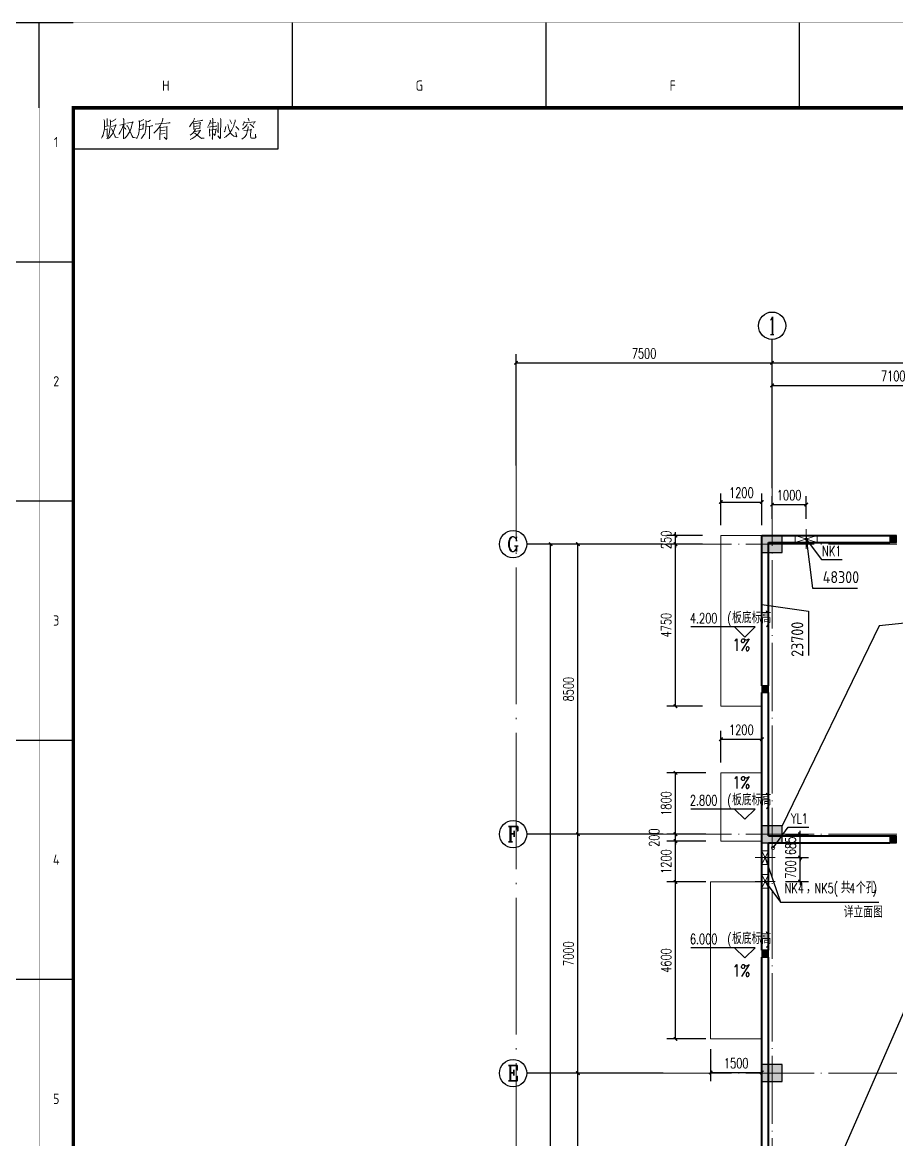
# Model space of a CAD drawing. Extents: x 238398 to 585159, y -66832 to 191741.
# Drawn here: x 423842 to 449458, y 73646 to 106385 of the extents above; entities that cross this region are included whole.
import ezdxf
from ezdxf.enums import TextEntityAlignment as Align

# ---------------------------------------------------------------- set-up
doc = ezdxf.new("R2010")
doc.units = 0
doc.header["$LTSCALE"] = 1000
doc.header["$MEASUREMENT"] = 0
doc.linetypes.add('DOTE', pattern=[2.42, 2, -0.2, 0.02, -0.2])
for name, color, linetype in [('AXIS', 3, 'Continuous'), ('AXIS_TEXT', 7, 'Continuous'), ('DIM_ELEV', 3, 'Continuous'), ('DIM_LEAD', 3, 'Continuous'), ('DIM_SYMB', 3, 'Continuous'), ('GZZ', 9, 'Continuous'), ('PUB_DIM', 76, 'Continuous')]:
    doc.layers.add(name, color=color, linetype=linetype)
for name, color, linetype, lineweight in [('COLUMN', 9, 'Continuous', 30), ('DOTE', 18, 'DOTE', 13), ('PUB_HATCH', 252, 'Continuous', 5), ('PUB_TEXT', 7, 'Continuous', 20), ('WALL', 4, 'Continuous', 40), ('建筑看线', 163, 'Continuous', 18), ('暖通', 5, 'Continuous', 18), ('水', 33, 'Continuous', 18)]:
    doc.layers.add(name, color=color, linetype=linetype, lineweight=lineweight)
doc.styles.add('_TCH_AXIS', font='complex.shx', dxfattribs={"bigfont": 'gbcbig.shx'})
doc.styles.add('_TCH_DIM', font='SIMPLEX', dxfattribs={"bigfont": 'GBCBIG'})
doc.styles.add('_TCH_DIM_T3', font='SIMPLEX', dxfattribs={"width": 0.705882, "bigfont": 'GBCBIG'})
doc.styles.add('COMPLEX', font='geditxt.shx')
doc.styles.add('HZTXT', font='geditxt.shx', dxfattribs={"width": 0.8, "bigfont": 'hztxt1.shx'})
doc.styles.get("Standard").update_dxf_attribs({"font": 'gbenor.shx', "bigfont": 'gbcbig.shx'})
doc.styles.add('TK', font='GEDITXT.SHX', dxfattribs={"width": 0.85, "height": 3.5, "bigfont": 'hztxt1.shx'})
doc.dimstyles.new('_TCH_ARCH&&100', dxfattribs={"dimtxt": 297.5, "dimasz": 100, "dimexe": 250, "dimexo": 300, "dimgap": 126.25, "dimtad": 1, "dimdec": 0, "dimzin": 0, "dimdsep": 46, "dimtxsty": '_TCH_DIM_T3', "dimblk": 'ARCHTICK', "dimcen": 0.09, "dimazin": 2, "dimtfac": 1, "dimtdec": 0, "dimtix": 1, "dimtmove": 2, "dimatfit": 3, "dimfxl": 1, "dimtolj": 1, "dimtzin": 0, "dimarcsym": 0})
doc.dimstyles.get("Standard").update_dxf_attribs({"dimscale": 100, "dimtxt": 3.5, "dimasz": 1, "dimexe": 2.5, "dimexo": 3, "dimgap": 1.5, "dimtad": 1, "dimdec": 0, "dimzin": 0, "dimdsep": 46, "dimtxsty": 'Standard', "dimblk": 'ARCHTICK', "dimcen": 0.09, "dimadec": 0, "dimazin": 0, "dimtfac": 1, "dimtdec": 0, "dimtix": 1, "dimtmove": 2, "dimatfit": 3, "dimfxl": 1, "dimtolj": 1, "dimtzin": 0, "dimarcsym": 0})

# ---------------------------------------------------------------- blocks, each defined once
blk = doc.blocks.new('GEDI_WK_A1_V')
at = {"color": 3}
for p, q in [((0, 841), (10, 841)), ((0, 816), (0, 841)), ((74.25, 816), (74.25, 841)), ((148.5, 816), (148.5, 841)), ((222.75, 816), (222.75, 841)), ((584, 841), (594, 841)), ((70, 804), (70, 816)), ((10, 804), (70, 804)), ((0, 770.92), (10, 770.92)), ((584, 770.92), (594, 770.92)), ((0, 700.83), (10, 700.83)), ((584, 700.83), (594, 700.83)), ((0, 630.75), (10, 630.75)), ((584, 630.75), (594, 630.75)), ((0, 560.67), (10, 560.67)), ((584, 560.67), (594, 560.67))]:
    blk.add_line(p, q, dxfattribs=at)
for points, const_width in [([(0, 841), (0, 0), (594, 0), (594, 841)], 0.1), ([(10, 816), (10, 10), (584, 10), (584, 816)], 1)]:
    blk.add_lwpolyline(points, close=True, dxfattribs=dict(at, const_width=const_width))
for s, p in [('H', (37.12, 821)), ('G', (111.38, 821)), ('F', (185.62, 821))]:
    blk.add_text(s, height=3, dxfattribs=at).set_placement(p, align=Align.CENTER)
for s, p in [('1', (5, 805.96)), ('2', (5, 735.88)), ('3', (5, 665.79)), ('4', (5, 595.71)), ('5', (5, 525.62))]:
    blk.add_text(s, height=3, dxfattribs=at).set_placement(p, align=Align.MIDDLE)
blk = doc.blocks.new('GEDI_Copyright_2012')
at = {"color": 7, "lineweight": 0}
for points in [[(9.88, -3.13), (9.96, -3.43), (9.96, -5.33)], [(12.43, -3.23), (12.34, -3.38), (11.53, -3.88), (10.98, -4.13)], [(14.64, -3.13), (14.81, -3.38), (14.76, -3.33), (14.72, -9.13), (14.68, -8.72), (14.72, -8.13)], [(26.28, -2.98), (26.28, -3.23), (26.02, -4.08), (25.76, -4.68), (25.51, -5.08), (25.04, -5.83), (24.36, -6.63), (23.9, -7.13), (23.6, -7.38)], [(35.45, -3.03), (35.49, -3.23), (34.98, -4.18), (34.52, -4.83), (34.26, -5.23), (34.05, -5.53)], [(40.8, -3.03), (40.84, -3.28), (40.8, -9.23), (40.72, -8.88), (40.8, -8.53)], [(43.1, -3.13), (43.18, -3.43), (43.14, -8.23), (43.14, -8.53), (43.1, -8.78), (43.05, -8.88), (42.97, -8.98), (42.37, -8.23), (43.05, -8.88)], [(51.21, -3.03), (51.47, -3.58), (51.55, -3.93)], [(8.99, -3.43), (9.11, -3.83), (9.11, -5.03), (9.11, -5.93), (9.03, -6.73), (8.9, -7.33), (8.73, -8.03), (8.48, -8.53), (8.22, -8.93)], [(9.11, -6.38), (10.01, -6.28), (9.92, -6.13), (9.92, -8.38), (9.88, -8.08), (9.88, -7.68)], [(9.16, -5.48), (10.39, -5.28)], [(10.81, -3.53), (10.9, -4.03), (10.9, -4.68), (10.81, -5.53), (10.73, -6.33), (10.6, -7.03), (10.47, -7.68), (10.3, -8.23), (10.09, -8.72), (9.84, -9.08)], [(11.2, -5.43), (12.56, -5.08), (12.47, -4.93), (12.26, -5.58), (12, -6.38), (11.75, -6.98), (11.45, -7.63), (11.03, -8.23), (10.6, -8.68), (10.26, -9.03)], [(11.15, -6.08), (12.34, -8.63), (13.15, -8.68), (12.38, -8.58), (12.17, -8.28)], [(14.72, -4.88), (14.42, -5.73), (14.08, -6.43), (13.74, -7.13), (13.45, -7.63), (13.36, -7.78)], [(13.62, -5.08), (15.4, -4.68)], [(14.72, -5.63), (15.27, -6.03), (15.4, -6.33)], [(15.7, -4.48), (17.52, -4.18), (17.44, -4.03), (17.27, -4.68), (17.1, -5.43), (16.93, -5.93), (16.76, -6.43), (16.55, -6.93), (16.21, -7.48), (15.91, -7.98), (15.61, -8.43), (15.32, -8.72), (15.02, -8.98)], [(15.61, -5.23), (15.87, -5.28), (17.44, -8.72), (18.2, -8.83), (17.44, -8.63), (17.14, -8.08)], [(20.67, -3.38), (20.5, -3.48), (19.35, -4.13), (19.27, -3.73), (19.4, -4.13), (19.4, -5.43), (19.35, -6.23), (19.31, -6.78), (19.22, -7.33), (19.1, -7.83), (18.93, -8.33), (18.72, -8.68), (18.54, -8.98)], [(19.48, -6.38), (19.56, -6.33), (20.54, -6.18), (20.41, -6.23), (20.54, -4.68), (20.63, -4.88), (19.44, -5.13)], [(22.67, -3.58), (21.99, -3.98), (21.35, -4.13), (21.26, -3.73), (21.35, -4.33), (21.31, -4.93), (21.26, -5.58), (21.22, -6.13), (21.13, -6.63), (21.05, -7.18), (20.92, -7.58), (20.71, -7.88), (20.5, -8.23), (20.28, -8.53), (20.07, -8.78), (19.86, -8.98)], [(21.31, -5.53), (23.22, -5.23), (23.09, -5.18), (22.88, -5.28)], [(22.28, -5.43), (22.28, -9.13), (22.24, -8.88), (22.28, -8.48)], [(23.98, -4.83), (28.4, -4.43), (28.14, -4.33)], [(25.34, -5.53), (25.43, -5.73), (25.38, -9.03), (25.38, -9.33), (25.34, -9.03), (25.38, -8.68)], [(25.43, -5.73), (27.38, -5.53), (27.38, -5.43), (27.47, -5.53), (27.38, -5.58), (27.38, -9.08), (27.34, -9.28), (26.66, -8.63), (27.34, -9.18)], [(28.14, -4.33), (27.8, -4.48)], [(35.71, -6.38), (35.71, -6.53), (34.98, -7.43), (34.56, -7.78), (34.26, -8.03)], [(35.62, -6.88), (35.75, -6.98), (37.28, -6.68), (37.23, -6.53), (36.77, -7.33), (36.47, -7.68), (36.17, -7.98), (35.71, -8.38), (35.28, -8.72), (34.81, -8.98), (34.26, -9.23)], [(35.11, -4.08), (36.34, -3.93), (37.87, -3.68), (37.75, -3.63), (37.49, -3.73)], [(35.24, -4.43), (35.28, -4.73), (35.32, -5.58), (35.32, -6.38), (35.28, -6.23), (37.19, -5.93), (37.07, -5.93), (37.15, -4.23), (37.28, -4.38), (35.28, -4.68)], [(36.64, -5.28), (35.36, -5.48)], [(39.27, -5.63), (42.08, -5.33), (42.03, -5.33), (41.87, -5.28), (41.65, -5.38)], [(40.12, -3.58), (40.16, -3.88), (39.83, -4.93), (39.66, -5.23)], [(39.87, -6.13), (39.95, -6.68), (39.95, -6.78), (40, -8.28), (39.95, -7.98), (40, -7.73)], [(40, -6.58), (41.95, -6.28), (41.82, -6.13), (41.74, -6.53), (41.69, -7.18), (41.61, -7.63), (41.57, -7.93), (41.44, -8.08), (41.06, -7.58), (41.48, -8.03)], [(40.12, -4.48), (41.74, -4.33)], [(42.33, -4.33), (42.42, -4.58), (42.42, -7.33), (42.33, -6.83), (42.37, -6.53)], [(47.43, -3.48), (47.39, -4.03), (47.17, -4.73), (47, -5.28), (46.71, -5.88), (46.45, -6.48), (46.2, -6.88), (45.86, -7.38), (45.47, -7.78), (45.09, -8.13), (44.67, -8.48), (44.24, -8.72)], [(44.67, -5.43), (44.63, -5.93), (44.5, -6.48), (44.37, -6.83), (44.24, -7.03)], [(45.26, -4.88), (45.43, -5.63), (45.56, -6.18), (45.77, -6.68), (45.99, -7.23), (46.24, -7.63), (46.58, -7.93), (47.05, -8.28), (47.51, -8.43), (47.81, -8.48), (47.94, -8.48), (47.73, -7.78), (47.64, -7.13), (47.81, -8.48)], [(45.82, -3.53), (46.07, -3.93), (46.24, -4.28), (46.32, -4.48), (46.32, -4.63)], [(47.64, -5.43), (48.07, -5.93), (48.36, -6.28), (48.49, -6.58)], [(51.21, -5.48), (51.21, -5.83), (51.08, -6.58), (50.95, -7.03), (50.83, -7.43), (50.7, -7.78), (50.53, -8.13), (50.32, -8.43), (50.06, -8.68), (49.77, -8.93), (49.43, -9.18)], [(50.91, -4.68), (50.83, -4.98), (50.44, -5.43), (50.06, -5.83), (49.81, -6.03), (49.55, -6.23)], [(50.06, -3.98), (50.02, -4.33), (49.94, -4.58), (49.85, -4.83), (49.77, -4.98), (49.68, -5.03), (50.02, -4.43), (53.29, -4.13), (53.16, -4.03), (52.78, -4.83)], [(49.98, -6.68), (52.19, -6.43), (52.06, -6.28), (52.02, -6.58), (51.93, -8.18), (51.97, -8.63), (52.06, -8.78), (52.19, -8.88), (52.4, -8.88), (52.61, -8.88), (53.21, -8.88), (53.42, -8.78), (53.46, -8.72), (53.42, -7.68), (53.42, -8.78)], [(51.76, -4.78), (52.27, -5.13), (52.65, -5.43), (52.83, -5.68), (52.91, -5.88)], [(26.96, -6.58), (25.47, -6.73)], [(25.47, -7.68), (26.96, -7.53)], [(35.54, -7.38), (35.62, -7.43), (37.57, -8.98), (38.3, -8.93), (37.57, -8.93), (37.32, -8.78)]]:
    blk.add_lwpolyline(points, dxfattribs=at)
blk = doc.blocks.new('CEEC_TK_A1_V')
for name, p in [('GEDI_WK_A1_V', (0, 0)), ('GEDI_Copyright_2012', (10, 816))]:
    blk.add_blockref(name, p)
at = {"style": 'TK', "width": 0.85}
for tag, height, p in [('PROJECTNAME', 4.75, (529, 44)), ('PHASE', 4, (571, 44)), ('DRAWINGNAME', 4.75, (539, 31))]:
    blk.add_attdef(tag, text='', height=height, dxfattribs=at).set_placement(p, align=Align.MIDDLE_CENTER)
for tag, p, height in [('APPROVE', (416, 32.75), 3.5), ('DESIGN', (461, 32.75), 3.5), ('REVIEW1', (416, 25.75), 3.5), ('DRAW', (461, 25.75), 3.5), ('REVIEW2', (416, 18.75), 3.5), ('PROPORTION', (461, 18.75), 3.5), ('DRAWINGNUMBER', (511, 18.5), 4), ('CHECK', (416, 11.75), 3.5), ('DATE', (461, 11.75), 3.5), ('VERSION', (577, 11.75), 3.5)]:
    blk.add_attdef(tag, p, '', height=height, dxfattribs=at)
blk = doc.blocks.new('_AXISO')
blk.add_circle((0, 0), 0.5)
at = {"layer": 'AXIS_TEXT', "style": 'COMPLEX', "width": 1.041667}
blk.add_attdef('A', text='', height=0.56, dxfattribs=at).set_placement((-0.25, -0.28), (0.25, -0.28), align=Align.FIT)
blk = doc.blocks.new('_ArchTick')
at = {"color": 0, "linetype": 'ByBlock', "const_width": 0.4}
blk.add_lwpolyline([(-0.5, -0.5), (0.5, 0.5)], dxfattribs=at)
blk = doc.blocks.new('*D550')
at = {"layer": 'AXIS', "color": 0, "lineweight": -2, "transparency": 16777216}
for p, q in [((442320, 91096), (439070, 91096)), ((439320, 47596), (439320, 91096)), ((442320, 47596), (439070, 47596))]:
    blk.add_line(p, q, dxfattribs=at)
at = {"layer": 'Defpoints', "color": 0, "transparency": 16777216}
for p in [(439320, 91096), (442620, 91096), (442620, 47596)]:
    blk.add_point(p, dxfattribs=at)
at = {"layer": 'AXIS', "color": 0, "lineweight": -2, "transparency": 16777216, "xscale": 100, "yscale": 100, "zscale": 100}
for p, rotation in [((439320, 91096), 90), ((439320, 47596), 270)]:
    blk.add_blockref('_ArchTick', p, dxfattribs=dict(at, rotation=rotation))
at = {"layer": 'AXIS', "color": 0, "transparency": 16777216, "insert": (439045, 69346), "char_height": 297.5, "attachment_point": 5, "rotation": 90, "style": '_TCH_DIM_T3'}
blk.add_mtext('\\A1;43500', dxfattribs=at)
blk = doc.blocks.new('*D556')
at = {"layer": 'AXIS', "color": 0, "lineweight": -2, "transparency": 16777216}
for p, q in [((442320, 75596), (439870, 75596)), ((440120, 68596), (440120, 75596)), ((442320, 68596), (439870, 68596))]:
    blk.add_line(p, q, dxfattribs=at)
at = {"layer": 'Defpoints', "color": 0, "transparency": 16777216}
for p in [(440120, 75596), (442620, 75596), (442620, 68596)]:
    blk.add_point(p, dxfattribs=at)
at = {"layer": 'AXIS', "color": 0, "lineweight": -2, "transparency": 16777216, "xscale": 100, "yscale": 100, "zscale": 100}
for p, rotation in [((440120, 75596), 90), ((440120, 68596), 270)]:
    blk.add_blockref('_ArchTick', p, dxfattribs=dict(at, rotation=rotation))
at = {"layer": 'AXIS', "color": 0, "transparency": 16777216, "insert": (439845, 72096), "char_height": 297.5, "attachment_point": 5, "rotation": 90, "style": '_TCH_DIM_T3'}
blk.add_mtext('\\A1;7000', dxfattribs=at)
blk = doc.blocks.new('*D557')
at = {"layer": 'AXIS', "color": 0, "lineweight": -2, "transparency": 16777216}
for p, q in [((442320, 82596), (439870, 82596)), ((440120, 75596), (440120, 82596)), ((442320, 75596), (439870, 75596))]:
    blk.add_line(p, q, dxfattribs=at)
at = {"layer": 'Defpoints', "color": 0, "transparency": 16777216}
for p in [(440120, 82596), (442620, 82596), (442620, 75596)]:
    blk.add_point(p, dxfattribs=at)
at = {"layer": 'AXIS', "color": 0, "lineweight": -2, "transparency": 16777216, "xscale": 100, "yscale": 100, "zscale": 100}
for p, rotation in [((440120, 82596), 90), ((440120, 75596), 270)]:
    blk.add_blockref('_ArchTick', p, dxfattribs=dict(at, rotation=rotation))
at = {"layer": 'AXIS', "color": 0, "transparency": 16777216, "insert": (439845, 79096), "char_height": 297.5, "attachment_point": 5, "rotation": 90, "style": '_TCH_DIM_T3'}
blk.add_mtext('\\A1;7000', dxfattribs=at)
blk = doc.blocks.new('*D558')
at = {"layer": 'AXIS', "color": 0, "lineweight": -2, "transparency": 16777216}
for p, q in [((442320, 91096), (439870, 91096)), ((440120, 82596), (440120, 91096)), ((442320, 82596), (439870, 82596))]:
    blk.add_line(p, q, dxfattribs=at)
at = {"layer": 'Defpoints', "color": 0, "transparency": 16777216}
for p in [(440120, 91096), (442620, 91096), (442620, 82596)]:
    blk.add_point(p, dxfattribs=at)
at = {"layer": 'AXIS', "color": 0, "lineweight": -2, "transparency": 16777216, "xscale": 100, "yscale": 100, "zscale": 100}
for p, rotation in [((440120, 91096), 90), ((440120, 82596), 270)]:
    blk.add_blockref('_ArchTick', p, dxfattribs=dict(at, rotation=rotation))
at = {"layer": 'AXIS', "color": 0, "transparency": 16777216, "insert": (439845, 86846), "char_height": 297.5, "attachment_point": 5, "rotation": 90, "style": '_TCH_DIM_T3'}
blk.add_mtext('\\A1;8500', dxfattribs=at)
blk = doc.blocks.new('*D566')
at = {"layer": 'AXIS', "color": 0, "lineweight": -2, "transparency": 16777216}
for p, q in [((438308, 93397), (438308, 96658)), ((445808, 93397), (445808, 96658)), ((438308, 96408), (445808, 96408))]:
    blk.add_line(p, q, dxfattribs=at)
at = {"layer": 'Defpoints', "color": 0, "transparency": 16777216}
for p in [(445808, 96408), (438308, 93097), (445808, 93097)]:
    blk.add_point(p, dxfattribs=at)
at = {"layer": 'AXIS', "color": 0, "lineweight": -2, "transparency": 16777216, "xscale": 100, "yscale": 100, "zscale": 100, "rotation": 180}
blk.add_blockref('_ArchTick', (438308, 96408), dxfattribs=at)
at = {"layer": 'AXIS', "color": 0, "lineweight": -2, "transparency": 16777216, "xscale": 100, "yscale": 100, "zscale": 100}
blk.add_blockref('_ArchTick', (445808, 96408), dxfattribs=at)
at = {"layer": 'AXIS', "color": 0, "transparency": 16777216, "insert": (442058, 96683), "char_height": 297.5, "attachment_point": 5, "style": '_TCH_DIM_T3'}
blk.add_mtext('\\A1;7500', dxfattribs=at)
blk = doc.blocks.new('*D567')
at = {"layer": 'AXIS', "color": 0, "lineweight": -2, "transparency": 16777216}
for p, q in [((445808, 93397), (445808, 96658)), ((468908, 93397), (468908, 96658)), ((445808, 96408), (468908, 96408))]:
    blk.add_line(p, q, dxfattribs=at)
at = {"layer": 'Defpoints', "color": 0, "transparency": 16777216}
for p in [(468908, 96408), (445808, 93097), (468908, 93097)]:
    blk.add_point(p, dxfattribs=at)
at = {"layer": 'AXIS', "color": 0, "lineweight": -2, "transparency": 16777216, "xscale": 100, "yscale": 100, "zscale": 100, "rotation": 180}
blk.add_blockref('_ArchTick', (445808, 96408), dxfattribs=at)
at = {"layer": 'AXIS', "color": 0, "lineweight": -2, "transparency": 16777216, "xscale": 100, "yscale": 100, "zscale": 100}
blk.add_blockref('_ArchTick', (468908, 96408), dxfattribs=at)
at = {"layer": 'AXIS', "color": 0, "transparency": 16777216, "insert": (457358, 96683), "char_height": 297.5, "attachment_point": 5, "style": '_TCH_DIM_T3'}
blk.add_mtext('\\A1;23100', dxfattribs=at)
blk = doc.blocks.new('*D568')
at = {"layer": 'AXIS', "color": 0, "lineweight": -2, "transparency": 16777216}
for p, q in [((445808, 92737), (445808, 95998)), ((452908, 92737), (452908, 95998)), ((445808, 95748), (452908, 95748))]:
    blk.add_line(p, q, dxfattribs=at)
at = {"layer": 'Defpoints', "color": 0, "transparency": 16777216}
for p in [(452908, 95748), (445808, 92437), (452908, 92437)]:
    blk.add_point(p, dxfattribs=at)
at = {"layer": 'AXIS', "color": 0, "lineweight": -2, "transparency": 16777216, "xscale": 100, "yscale": 100, "zscale": 100, "rotation": 180}
blk.add_blockref('_ArchTick', (445808, 95748), dxfattribs=at)
at = {"layer": 'AXIS', "color": 0, "lineweight": -2, "transparency": 16777216, "xscale": 100, "yscale": 100, "zscale": 100}
blk.add_blockref('_ArchTick', (452908, 95748), dxfattribs=at)
at = {"layer": 'AXIS', "color": 0, "transparency": 16777216, "insert": (449358, 96023), "char_height": 297.5, "attachment_point": 5, "style": '_TCH_DIM_T3'}
blk.add_mtext('\\A1;7100', dxfattribs=at)
blk = doc.blocks.new('*D623')
at = {"layer": 'Defpoints', "color": 0, "transparency": 16777216}
for p in [(446388, 92254), (445388, 91537), (446388, 91537)]:
    blk.add_point(p, dxfattribs=at)
at = {"layer": 'PUB_DIM', "color": 0, "lineweight": -2, "transparency": 16777216}
for p, q in [((445388, 91837), (445388, 92504)), ((446388, 91837), (446388, 92504)), ((445388, 92254), (446388, 92254))]:
    blk.add_line(p, q, dxfattribs=at)
at = {"layer": 'PUB_DIM', "color": 0, "lineweight": -2, "transparency": 16777216, "xscale": 100, "yscale": 100, "zscale": 100, "rotation": 180}
blk.add_blockref('_ArchTick', (445388, 92254), dxfattribs=at)
at = {"layer": 'PUB_DIM', "color": 0, "lineweight": -2, "transparency": 16777216, "xscale": 100, "yscale": 100, "zscale": 100}
blk.add_blockref('_ArchTick', (446388, 92254), dxfattribs=at)
at = {"layer": 'PUB_DIM', "color": 0, "transparency": 16777216, "insert": (445888, 92529), "char_height": 297.5, "attachment_point": 5, "style": '_TCH_DIM_T3'}
blk.add_mtext('\\A1;1000', dxfattribs=at)
blk = doc.blocks.new('*D627')
at = {"layer": 'Defpoints', "color": 0, "transparency": 16777216}
for p in [(445481, 81910), (446207, 81910), (445481, 81210)]:
    blk.add_point(p, dxfattribs=at)
at = {"layer": 'PUB_DIM', "color": 0, "lineweight": -2, "transparency": 16777216}
for p, q in [((445781, 81910), (446457, 81910)), ((446207, 81910), (446207, 82010)), ((446207, 81210), (446207, 81910)), ((445781, 81210), (446457, 81210)), ((446207, 81210), (446207, 81110))]:
    blk.add_line(p, q, dxfattribs=at)
at = {"layer": 'PUB_DIM', "color": 0, "lineweight": -2, "transparency": 16777216, "xscale": 100, "yscale": 100, "zscale": 100}
for p, rotation in [((446207, 81910), 270), ((446207, 81210), 90)]:
    blk.add_blockref('_ArchTick', p, dxfattribs=dict(at, rotation=rotation))
at = {"layer": 'PUB_DIM', "color": 0, "transparency": 16777216, "insert": (445932, 81560), "char_height": 297.5, "attachment_point": 5, "rotation": 90, "style": '_TCH_DIM_T3'}
blk.add_mtext('\\A1;700', dxfattribs=at)
blk = doc.blocks.new('*D628')
at = {"layer": 'Defpoints', "color": 0, "transparency": 16777216}
for p in [(445481, 82595), (446207, 82595), (445481, 81910)]:
    blk.add_point(p, dxfattribs=at)
at = {"layer": 'PUB_DIM', "color": 0, "lineweight": -2, "transparency": 16777216}
for p, q in [((445781, 82595), (446457, 82595)), ((446207, 82595), (446207, 82695)), ((446207, 81910), (446207, 82595)), ((445781, 81910), (446457, 81910)), ((446207, 81910), (446207, 81810))]:
    blk.add_line(p, q, dxfattribs=at)
at = {"layer": 'PUB_DIM', "color": 0, "lineweight": -2, "transparency": 16777216, "xscale": 100, "yscale": 100, "zscale": 100}
for p, rotation in [((446207, 82595), 270), ((446207, 81910), 90)]:
    blk.add_blockref('_ArchTick', p, dxfattribs=dict(at, rotation=rotation))
at = {"layer": 'PUB_DIM', "color": 0, "transparency": 16777216, "insert": (445932, 82253), "char_height": 297.5, "attachment_point": 5, "rotation": 90, "style": '_TCH_DIM_T3'}
blk.add_mtext('\\A1;685', dxfattribs=at)
blk = doc.blocks.new('*D234')
at = {"layer": 'Defpoints', "color": 0, "transparency": 16777216}
for p in [(444008, 76594), (445508, 76594), (445508, 75613)]:
    blk.add_point(p, dxfattribs=at)
at = {"layer": 'PUB_DIM', "color": 0, "lineweight": -2, "transparency": 16777216}
for p, q in [((444008, 76294), (444008, 75363)), ((445508, 76294), (445508, 75363)), ((444008, 75613), (445508, 75613))]:
    blk.add_line(p, q, dxfattribs=at)
at = {"layer": 'PUB_DIM', "color": 0, "lineweight": -2, "transparency": 16777216, "xscale": 100, "yscale": 100, "zscale": 100, "rotation": 180}
blk.add_blockref('_ArchTick', (444008, 75613), dxfattribs=at)
at = {"layer": 'PUB_DIM', "color": 0, "lineweight": -2, "transparency": 16777216, "xscale": 100, "yscale": 100, "zscale": 100}
blk.add_blockref('_ArchTick', (445508, 75613), dxfattribs=at)
at = {"layer": 'PUB_DIM', "color": 0, "transparency": 16777216, "insert": (444758, 75888), "char_height": 297.5, "attachment_point": 5, "style": '_TCH_DIM_T3'}
blk.add_mtext('\\A1;1500', dxfattribs=at)
blk = doc.blocks.new('*D235')
at = {"layer": 'Defpoints', "color": 0, "transparency": 16777216}
for p in [(445508, 85380), (444308, 84398), (445508, 84398)]:
    blk.add_point(p, dxfattribs=at)
at = {"layer": 'PUB_DIM', "color": 0, "lineweight": -2, "transparency": 16777216}
for p, q in [((444308, 84698), (444308, 85630)), ((445508, 84698), (445508, 85630)), ((444308, 85380), (445508, 85380))]:
    blk.add_line(p, q, dxfattribs=at)
at = {"layer": 'PUB_DIM', "color": 0, "lineweight": -2, "transparency": 16777216, "xscale": 100, "yscale": 100, "zscale": 100, "rotation": 180}
blk.add_blockref('_ArchTick', (444308, 85380), dxfattribs=at)
at = {"layer": 'PUB_DIM', "color": 0, "lineweight": -2, "transparency": 16777216, "xscale": 100, "yscale": 100, "zscale": 100}
blk.add_blockref('_ArchTick', (445508, 85380), dxfattribs=at)
at = {"layer": 'PUB_DIM', "color": 0, "transparency": 16777216, "insert": (444908, 85655), "char_height": 297.5, "attachment_point": 5, "style": '_TCH_DIM_T3'}
blk.add_mtext('\\A1;1200', dxfattribs=at)
blk = doc.blocks.new('*D508')
at = {"layer": 'Defpoints', "color": 0, "transparency": 16777216}
for p in [(445508, 92330), (444308, 91348), (445508, 91348)]:
    blk.add_point(p, dxfattribs=at)
at = {"layer": 'PUB_DIM', "color": 0, "lineweight": -2, "transparency": 16777216}
for p, q in [((444308, 91648), (444308, 92580)), ((444308, 92330), (445508, 92330)), ((445508, 91648), (445508, 92580))]:
    blk.add_line(p, q, dxfattribs=at)
at = {"layer": 'PUB_DIM', "color": 0, "lineweight": -2, "transparency": 16777216, "xscale": 100, "yscale": 100, "zscale": 100, "rotation": 180}
blk.add_blockref('_ArchTick', (444308, 92330), dxfattribs=at)
at = {"layer": 'PUB_DIM', "color": 0, "lineweight": -2, "transparency": 16777216, "xscale": 100, "yscale": 100, "zscale": 100}
blk.add_blockref('_ArchTick', (445508, 92330), dxfattribs=at)
at = {"layer": 'PUB_DIM', "color": 0, "transparency": 16777216, "insert": (444908, 92605), "char_height": 297.5, "attachment_point": 5, "style": '_TCH_DIM_T3'}
blk.add_mtext('\\A1;1200', dxfattribs=at)
blk = doc.blocks.new('*D509')
at = {"layer": 'Defpoints', "color": 0, "transparency": 16777216}
for p in [(442978, 91096), (444070, 91096), (444070, 86346)]:
    blk.add_point(p, dxfattribs=at)
at = {"layer": 'PUB_DIM', "color": 0, "lineweight": -2, "transparency": 16777216}
for p, q in [((443770, 91096), (442728, 91096)), ((442978, 86346), (442978, 91096)), ((443770, 86346), (442728, 86346))]:
    blk.add_line(p, q, dxfattribs=at)
at = {"layer": 'PUB_DIM', "color": 0, "lineweight": -2, "transparency": 16777216, "xscale": 100, "yscale": 100, "zscale": 100}
for p, rotation in [((442978, 91096), 90), ((442978, 86346), 270)]:
    blk.add_blockref('_ArchTick', p, dxfattribs=dict(at, rotation=rotation))
at = {"layer": 'PUB_DIM', "color": 0, "transparency": 16777216, "insert": (442703, 88721), "char_height": 297.5, "attachment_point": 5, "rotation": 90, "style": '_TCH_DIM_T3'}
blk.add_mtext('\\A1;4750', dxfattribs=at)
blk = doc.blocks.new('*D510')
at = {"layer": 'Defpoints', "color": 0, "transparency": 16777216}
for p in [(442978, 91346), (444070, 91346), (444070, 91096)]:
    blk.add_point(p, dxfattribs=at)
at = {"layer": 'PUB_DIM', "color": 0, "lineweight": -2, "transparency": 16777216}
for p, q in [((443770, 91346), (442728, 91346)), ((442978, 91346), (442978, 91446)), ((442978, 91096), (442978, 91346)), ((443770, 91096), (442728, 91096)), ((442978, 91096), (442978, 90996))]:
    blk.add_line(p, q, dxfattribs=at)
at = {"layer": 'PUB_DIM', "color": 0, "lineweight": -2, "transparency": 16777216, "xscale": 100, "yscale": 100, "zscale": 100}
for p, rotation in [((442978, 91346), 270), ((442978, 91096), 90)]:
    blk.add_blockref('_ArchTick', p, dxfattribs=dict(at, rotation=rotation))
at = {"layer": 'PUB_DIM', "color": 0, "transparency": 16777216, "insert": (442703, 91221), "char_height": 297.5, "attachment_point": 5, "rotation": 90, "style": '_TCH_DIM_T3'}
blk.add_mtext('\\A1;250', dxfattribs=at)
blk = doc.blocks.new('*D511')
at = {"layer": 'Defpoints', "color": 0, "transparency": 16777216}
for p in [(442978, 81196), (444168, 81196), (444168, 76596)]:
    blk.add_point(p, dxfattribs=at)
at = {"layer": 'PUB_DIM', "color": 0, "lineweight": -2, "transparency": 16777216}
for p, q in [((443868, 81196), (442728, 81196)), ((442978, 76596), (442978, 81196)), ((443868, 76596), (442728, 76596))]:
    blk.add_line(p, q, dxfattribs=at)
at = {"layer": 'PUB_DIM', "color": 0, "lineweight": -2, "transparency": 16777216, "xscale": 100, "yscale": 100, "zscale": 100}
for p, rotation in [((442978, 81196), 90), ((442978, 76596), 270)]:
    blk.add_blockref('_ArchTick', p, dxfattribs=dict(at, rotation=rotation))
at = {"layer": 'PUB_DIM', "color": 0, "transparency": 16777216, "insert": (442703, 78896), "char_height": 297.5, "attachment_point": 5, "rotation": 90, "style": '_TCH_DIM_T3'}
blk.add_mtext('\\A1;4600', dxfattribs=at)
blk = doc.blocks.new('*D512')
at = {"layer": 'Defpoints', "color": 0, "transparency": 16777216}
for p in [(442978, 82396), (444168, 82396), (444168, 81196)]:
    blk.add_point(p, dxfattribs=at)
at = {"layer": 'PUB_DIM', "color": 0, "lineweight": -2, "transparency": 16777216}
for p, q in [((443868, 82396), (442728, 82396)), ((442978, 81196), (442978, 82396)), ((443868, 81196), (442728, 81196))]:
    blk.add_line(p, q, dxfattribs=at)
at = {"layer": 'PUB_DIM', "color": 0, "lineweight": -2, "transparency": 16777216, "xscale": 100, "yscale": 100, "zscale": 100}
for p, rotation in [((442978, 82396), 90), ((442978, 81196), 270)]:
    blk.add_blockref('_ArchTick', p, dxfattribs=dict(at, rotation=rotation))
at = {"layer": 'PUB_DIM', "color": 0, "transparency": 16777216, "insert": (442703, 81796), "char_height": 297.5, "attachment_point": 5, "rotation": 90, "style": '_TCH_DIM_T3'}
blk.add_mtext('\\A1;1200', dxfattribs=at)
blk = doc.blocks.new('*D513')
at = {"layer": 'Defpoints', "color": 0, "transparency": 16777216}
for p in [(442978, 82596), (444168, 82596), (444168, 82396)]:
    blk.add_point(p, dxfattribs=at)
at = {"layer": 'PUB_DIM', "color": 0, "lineweight": -2, "transparency": 16777216}
for p, q in [((443868, 82596), (442728, 82596)), ((442978, 82596), (442978, 82696)), ((442978, 82396), (442978, 82596)), ((443868, 82396), (442728, 82396)), ((442978, 82396), (442978, 82296))]:
    blk.add_line(p, q, dxfattribs=at)
at = {"layer": 'PUB_DIM', "color": 0, "lineweight": -2, "transparency": 16777216, "xscale": 100, "yscale": 100, "zscale": 100}
for p, rotation in [((442978, 82596), 270), ((442978, 82396), 90)]:
    blk.add_blockref('_ArchTick', p, dxfattribs=dict(at, rotation=rotation))
at = {"layer": 'PUB_DIM', "color": 0, "transparency": 16777216, "insert": (442353, 82496), "char_height": 297.5, "attachment_point": 5, "rotation": 90, "style": '_TCH_DIM_T3'}
blk.add_mtext('\\A1;200', dxfattribs=at)
blk = doc.blocks.new('*D514')
at = {"layer": 'Defpoints', "color": 0, "transparency": 16777216}
for p in [(442978, 84396), (444168, 84396), (444168, 82596)]:
    blk.add_point(p, dxfattribs=at)
at = {"layer": 'PUB_DIM', "color": 0, "lineweight": -2, "transparency": 16777216}
for p, q in [((443868, 84396), (442728, 84396)), ((442978, 82596), (442978, 84396)), ((443868, 82596), (442728, 82596))]:
    blk.add_line(p, q, dxfattribs=at)
at = {"layer": 'PUB_DIM', "color": 0, "lineweight": -2, "transparency": 16777216, "xscale": 100, "yscale": 100, "zscale": 100}
for p, rotation in [((442978, 84396), 90), ((442978, 82596), 270)]:
    blk.add_blockref('_ArchTick', p, dxfattribs=dict(at, rotation=rotation))
at = {"layer": 'PUB_DIM', "color": 0, "transparency": 16777216, "insert": (442703, 83496), "char_height": 297.5, "attachment_point": 5, "rotation": 90, "style": '_TCH_DIM_T3'}
blk.add_mtext('\\A1;1800', dxfattribs=at)
blk = doc.blocks.new('_FZH')
blk.add_lwpolyline([(-0.5, -0.5), (0.5, -0.5), (0.5, 0.5), (-0.5, 0.5)], close=True)
at = {"layer": 'PUB_HATCH'}
blk.add_solid([(-0.5, -0.5), (0.5, -0.5), (-0.5, 0.5), (0.5, 0.5)], dxfattribs=at)
blk = doc.blocks.new('*D677')
at = {"color": 0, "lineweight": -2, "transparency": 16777216}
for p, q in [((445508, 91046), (445508, 89327)), ((445508, 89327), (446872, 89127)), ((446872, 89127), (446872, 87836))]:
    blk.add_line(p, q, dxfattribs=at)
at = {"layer": 'Defpoints', "color": 0, "transparency": 16777216}
for p in [(445508, 91346), (446872, 88927), (469208, 43046)]:
    blk.add_point(p, dxfattribs=at)
at = {"color": 0, "transparency": 16777216, "insert": (446547, 88307), "char_height": 350, "attachment_point": 5, "rotation": 90}
blk.add_mtext('\\A1;23700', dxfattribs=at)
blk = doc.blocks.new('*D678')
at = {"color": 0, "lineweight": -2, "transparency": 16777216}
for p, q in [((445808, 91346), (446794, 91346)), ((446794, 91346), (446994, 89804)), ((446994, 89804), (448307, 89804))]:
    blk.add_line(p, q, dxfattribs=at)
at = {"layer": 'Defpoints', "color": 0, "transparency": 16777216}
for p in [(445508, 91346), (447194, 89804), (469208, 43046)]:
    blk.add_point(p, dxfattribs=at)
at = {"color": 0, "transparency": 16777216, "insert": (447826, 90129), "char_height": 350, "attachment_point": 5}
blk.add_mtext('\\A1;48300', dxfattribs=at)
blk = doc.blocks.new('zw2')
at = {"layer": 'PUB_HATCH'}
for points in [[(446108, 90846.1), (446108, 91346.1), (445508, 91346.1), (445508, 90846.1)], [(446108, 82346.1), (446108, 82846.1), (445508, 82846.1), (445508, 82346.1)], [(446108, 75346.1), (446108, 75846.1), (445508, 75846.1), (445508, 75346.1)]]:
    blk.add_hatch(color=256, dxfattribs=at).paths.add_polyline_path(points)
at = {"layer": 'AXIS'}
for p, q in [((445808, 93096.8), (445808, 97096.8)), ((442619.6, 91096.1), (438619.6, 91096.1)), ((442619.6, 82596.1), (438619.6, 82596.1)), ((442619.6, 75596.1), (438619.6, 75596.1))]:
    blk.add_line(p, q, dxfattribs=at)
at = {"layer": 'COLUMN'}
for p, q in [((446108, 91346.1), (445508, 91346.1)), ((445508, 91346.1), (445508, 90846.1)), ((446108, 90846.1), (446108, 91346.1)), ((445508, 90846.1), (446108, 90846.1)), ((446108, 82846.1), (445508, 82846.1)), ((445508, 82846.1), (445508, 82346.1)), ((446108, 82346.1), (446108, 82846.1)), ((445508, 82346.1), (446108, 82346.1)), ((446108, 75846.1), (445508, 75846.1)), ((445508, 75846.1), (445508, 75346.1)), ((446108, 75346.1), (446108, 75846.1)), ((445508, 75346.1), (446108, 75346.1))]:
    blk.add_line(p, q, dxfattribs=at)
at = {"layer": 'DOTE', "ltscale": 2}
blk.add_line((438308, 95250.3), (438308, 38406), dxfattribs=at)
at = {"layer": 'DOTE'}
for p, q in [((442619.6, 91096.1), (471525.6, 91096.1)), ((442619.6, 82596.1), (471525.6, 82596.1)), ((442619.6, 75596.1), (471525.6, 75596.1))]:
    blk.add_line(p, q, dxfattribs=at)
blk.add_lwpolyline([(445808, 42646.1), (445808, 93744.2)], dxfattribs=at)
at = {"layer": 'AXIS'}
ref = blk.add_blockref('_AXISO', (445808, 97496.8), dxfattribs=dict(at, xscale=800, yscale=800, zscale=800))
ref.add_attrib('A', '1', dxfattribs={"layer": 'AXIS_TEXT', "height": 514.7, "style": '_TCH_AXIS'}).set_placement((445697.7, 97239.4), (445918.3, 97239.4), align=Align.FIT)
ref = blk.add_blockref('_AXISO', (438219.6, 91096.1), dxfattribs=dict(at, xscale=800, yscale=800, zscale=800))
ref.add_attrib('A', 'G', dxfattribs={"layer": 'AXIS_TEXT', "height": 425.2, "style": '_TCH_AXIS'}).set_placement((438037.4, 90883.6), (438401.8, 90883.6), align=Align.FIT)
ref = blk.add_blockref('_AXISO', (438219.6, 82596.1), dxfattribs=dict(at, xscale=800, yscale=800, zscale=800))
ref.add_attrib('A', 'F', dxfattribs={"layer": 'AXIS_TEXT', "height": 445.4, "style": '_TCH_AXIS'}).set_placement((438049.9, 82373.4), (438389.3, 82373.4), align=Align.FIT)
ref = blk.add_blockref('_AXISO', (438219.6, 75596.1), dxfattribs=dict(at, xscale=800, yscale=800, zscale=800))
ref.add_attrib('A', 'E', dxfattribs={"layer": 'AXIS_TEXT', "height": 445.4, "style": '_TCH_AXIS'}).set_placement((438049.9, 75373.4), (438389.3, 75373.4), align=Align.FIT)
for p1, p2, distance, picture, middle in [((438308, 93096.8), (445808, 93096.8), 3311.5, '*D566', (442058, 96683.2)), ((445808, 93096.8), (468908, 93096.8), 3311.5, '*D567', (457358, 96683.2)), ((445808, 92436.8), (452908, 92436.8), 3311.5, '*D568', (449358, 96023.3)), ((442619.6, 47596.1), (442619.6, 91096.1), 3300, '*D550', (439044.6, 69346.1)), ((442619.6, 82596.1), (442619.6, 91096.1), 2500, '*D558', (439844.6, 86846.1)), ((442619.6, 75596.1), (442619.6, 82596.1), 2500, '*D557', (439844.6, 79096.1)), ((442619.6, 68596.1), (442619.6, 75596.1), 2500, '*D556', (439844.6, 72096.1))]:
    dim = blk.add_aligned_dim(p1=p1, p2=p2, distance=distance, dimstyle='_TCH_ARCH&&100', dxfattribs=at)
    dim.commit()
    dim.dimension.update_dxf_attribs({"geometry": picture, "text_midpoint": middle})
blk = doc.blocks.new('321SADFASDFADS')
at = {"layer": 'DOTE'}
for points in [[(446388.3, 90952.8), (446388.3, 91537.3)], [(445480.6, 81910.1), (444896.1, 81910.1)], [(445480.6, 81210.1), (444896.1, 81210.1)]]:
    blk.add_lwpolyline(points, dxfattribs=at)
at = {"layer": '暖通'}
for points in [[(446713.3, 91345.1), (446063.3, 91345.1), (446063.3, 91145.1), (446713.3, 91145.1)], [(445088.3, 82110.1), (445088.3, 81710.1), (445288.3, 81710.1), (445288.3, 82110.1)], [(445088.3, 81410.1), (445088.3, 81010.1), (445288.3, 81010.1), (445288.3, 81410.1)]]:
    blk.add_lwpolyline(points, close=True, dxfattribs=at)
for points in [[(446713.3, 91345.1), (446063.3, 91145.1)], [(446713.3, 91145.1), (446063.3, 91345.1)], [(445088.3, 82110.1), (445288.3, 81710.1)], [(445288.3, 82110.1), (445088.3, 81710.1)], [(445088.3, 81410.1), (445288.3, 81010.1)], [(445288.3, 81410.1), (445088.3, 81010.1)]]:
    blk.add_lwpolyline(points, dxfattribs=at)
at = {"layer": 'PUB_DIM'}
for p1, p2, distance, picture, middle in [((445388.3, 91537.3), (446388.3, 91537.3), 716.2, '*D623', (445888.3, 92528.5)), ((445480.6, 81910.1), (445480.6, 82595.1), -726.4, '*D628', (445931.9, 82252.6)), ((445480.6, 81210.1), (445480.6, 81910.1), -726.4, '*D627', (445931.9, 81560.1))]:
    dim = blk.add_aligned_dim(p1=p1, p2=p2, distance=distance, dimstyle='_TCH_ARCH&&100', dxfattribs=at)
    dim.commit()
    dim.dimension.update_dxf_attribs({"geometry": picture, "text_midpoint": middle})

msp = doc.modelspace()

# ---------------------------------------------------------------- linework, layer by layer
at = {"layer": 'DIM_ELEV'}
for p, q in [((445310.1, 88671.2), (443429, 88671.2)), ((445010.1, 88371.2), (444710.1, 88671.2)), ((445010.1, 88371.2), (445310.1, 88671.2)), ((445310.1, 83334.3), (443429, 83334.3)), ((445010.1, 83034.3), (444710.1, 83334.3)), ((445010.1, 83034.3), (445310.1, 83334.3)), ((445310.1, 79270.4), (443429, 79270.4)), ((445010.1, 78970.4), (444710.1, 79270.4)), ((445010.1, 78970.4), (445310.1, 79270.4))]:
    msp.add_line(p, q, dxfattribs=at)
at = {"layer": 'DIM_LEAD'}
for p, q in [((446808, 91246.1), (447251.4, 90641.2)), ((447251.4, 90641.2), (447857.4, 90641.2)), ((445838, 82196.1), (446281.4, 82801.1)), ((446281.4, 82801.1), (446887.4, 82801.1)), ((445608, 81911.1), (446051.4, 80606.2)), ((445608, 81211.1), (446051.4, 80606.2)), ((446051.4, 80606.2), (448931.5, 80606.2))]:
    msp.add_line(p, q, dxfattribs=at)
at = {"layer": 'DIM_LEAD', "const_width": 40}
for points in [[(446796.2, 91262.3, 1), (446819.9, 91230, 1)], [(445601.6, 81930.1, 1), (445614.5, 81892.2, 1)], [(445596.2, 81227.3, 1), (445619.9, 81195, 1)]]:
    msp.add_lwpolyline(points, format="xyb", close=True, dxfattribs=at)
at = {"layer": 'DIM_SYMB'}
for points in [[(445309.6, 87927.4, 0, 0, 0), (444598.9, 87927.4, 80, 0, 0), (444298.9, 87927.4, 0, 0, 0)], [(445309.6, 83887.5, 0, 0, 0), (444598.9, 83887.5, 80, 0, 0), (444298.9, 83887.5, 0, 0, 0)], [(445309.6, 78377.1, 0, 0, 0), (444598.9, 78377.1, 80, 0, 0), (444298.9, 78377.1, 0, 0, 0)]]:
    msp.add_lwpolyline(points, format="xyseb", dxfattribs=at)
at = {"layer": 'PUB_DIM'}
for points in [[(468608, 90746.1), (448941.6, 88705.2), (446108, 82846.1)], [(468608, 82346.1), (449786.3, 77667.6), (446108, 69246.1)]]:
    msp.add_lwpolyline(points, dxfattribs=at)
at = {"layer": 'WALL'}
for p, q in [((445508, 91346.1), (449257.9, 91346.1)), ((445508, 86946.1), (445508, 91346.1)), ((445708, 91146.1), (449257.9, 91146.1)), ((445708, 86946.1), (445708, 91146.1)), ((445508, 82446.1), (445508, 86746.1)), ((445708, 82546.1), (445708, 86746.1)), ((445708, 82546.1), (449257.9, 82546.1)), ((445508, 79196.1), (445508, 82446.1)), ((445708, 79196.1), (445708, 82346.1)), ((445708, 82346.1), (449257.9, 82346.1)), ((445508, 72296.3), (445508, 78996.1)), ((445708, 72296.3), (445708, 78996.1))]:
    msp.add_line(p, q, dxfattribs=at)
at = {"layer": '建筑看线'}
for p, q in [((444308, 91346.1), (445508, 91346.1)), ((444308, 91346.1), (444308, 86346.1)), ((445508, 86346.1), (444308, 86346.1)), ((444308, 82396.1), (444308, 84396.1)), ((444308, 84396.1), (445508, 84396.1)), ((445508, 82396.1), (444308, 82396.1)), ((445508, 81196.1), (444008, 81196.1)), ((444008, 76596.1), (444008, 81196.1)), ((445508, 76596.1), (444008, 76596.1))]:
    msp.add_line(p, q, dxfattribs=at)
at = {"layer": '水'}
msp.add_circle((445838, 82196.1), 50, dxfattribs=at)

# ---------------------------------------------------------------- block references
at = {"xscale": 100, "yscale": 100, "zscale": 100}
for p in [(364934.5, 22280.2), (424334.5, 22280.2)]:
    msp.add_blockref('CEEC_TK_A1_V', p, dxfattribs=at)
for name, p in [('zw2', (0, 0)), ('321SADFASDFADS', (419.7, 1.1))]:
    msp.add_blockref(name, p)
at = {"layer": 'GZZ', "xscale": 200, "yscale": 200, "zscale": 200}
for p in [(449357.9, 91246.1), (445608, 86846.1), (449357.9, 82446.1), (445608, 79096.1)]:
    msp.add_blockref('_FZH', p, dxfattribs=at)

# ---------------------------------------------------------------- texts
at = {"layer": 'PUB_TEXT', "style": '_TCH_DIM', "width": 0.705882}
for s, p in [('NK1', (447272.4, 90746.2)), ('4.200', (443399, 88776.2)), ('(', (444495, 88776.2)), (')', (445618, 88776.2)), ('2.800', (443399, 83439.3)), ('(', (444495, 83439.3)), (')', (445618, 83439.3)), ('YL1', (446362.4, 82906.1)), ('NK5(', (447049.3, 80867)), (')', (448756.5, 80867)), ('NK4', (446173.5, 80867)), ('4', (448065, 80867)), ('6.000', (443399, 79375.4)), ('(', (444495, 79375.4)), (')', (445618, 79375.4))]:
    msp.add_text(s, height=297.5, dxfattribs=at).set_placement(p)
at = {"layer": 'PUB_TEXT', "style": '_TCH_DIM'}
for s, height, p in [('板底标高', 337.59, (444635, 88776.2)), ('板底标高', 337.59, (444635, 83439.3)), ('共', 337.6, (447819.3, 80867)), ('个孔', 337.59, (448265, 80867)), ('，', 337.6, (446803.5, 80867)), ('详立面图', 337.59, (447906.8, 80151.2)), ('板底标高', 337.59, (444635, 79375.4))]:
    msp.add_text(s, height=height, dxfattribs=at).set_placement(p)
at = {"layer": 'PUB_TEXT', "style": 'HZTXT', "width": 0.8}
for p in [(444640.9, 87974.1), (444640.9, 83934.2), (444640.9, 78423.8)]:
    msp.add_text('1%', height=350, rotation=360, dxfattribs=at).set_placement(p)

# ---------------------------------------------------------------- dimensions: what is measured, and where the dimension line sits
for offset, dtype, picture, middle in [((1364.3, -2418.9), 1, '*D677', (446547.4, 88306.8)), ((1686.3, -1542.5), 0, '*D678', (447825.7, 90128.6))]:
    dim = msp.add_ordinate_dim(feature_location=(445508, 91346.1), offset=offset, dtype=dtype, origin=(469208, 43046.1), dimstyle='Standard')
    dim.commit()
    dim.dimension.update_dxf_attribs({"geometry": picture, "text_midpoint": middle})
at = {"layer": 'PUB_DIM'}
for p1, p2, distance, picture, middle in [((444308, 91348.1), (445508, 91348.1), 981.5, '*D508', (444908, 92604.5)), ((444069.8, 91096.1), (444069.8, 91346.1), 1091.9, '*D510', (442702.9, 91221.1)), ((444069.8, 86346.1), (444069.8, 91096.1), 1091.9, '*D509', (442702.9, 88721.1)), ((444308, 84398.1), (445508, 84398.1), 981.5, '*D235', (444908, 85654.5)), ((444167.8, 82596.1), (444167.8, 84396.1), 1190, '*D514', (442702.8, 83496.1)), ((444167.8, 81196.1), (444167.8, 82396.1), 1190, '*D512', (442702.8, 81796.1)), ((444167.8, 76596.1), (444167.8, 81196.1), 1190, '*D511', (442702.8, 78896.1)), ((444008, 76594.2), (445508, 76594.2), -981.5, '*D234', (444758, 75887.8))]:
    dim = msp.add_aligned_dim(p1=p1, p2=p2, distance=distance, dimstyle='_TCH_ARCH&&100', dxfattribs=at)
    dim.commit()
    dim.dimension.update_dxf_attribs({"geometry": picture, "text_midpoint": middle})
dim = msp.add_linear_dim(base=(442977.8, 82596.1), p1=(444167.8, 82396.1), p2=(444167.8, 82596.1), angle=90, dimstyle='_TCH_ARCH&&100', dxfattribs=at)
dim.commit()
dim.dimension.update_dxf_attribs({"geometry": '*D513', "text_midpoint": (442352.8, 82496.1), "dimtype": 129})

doc.saveas('drawing.dxf')
